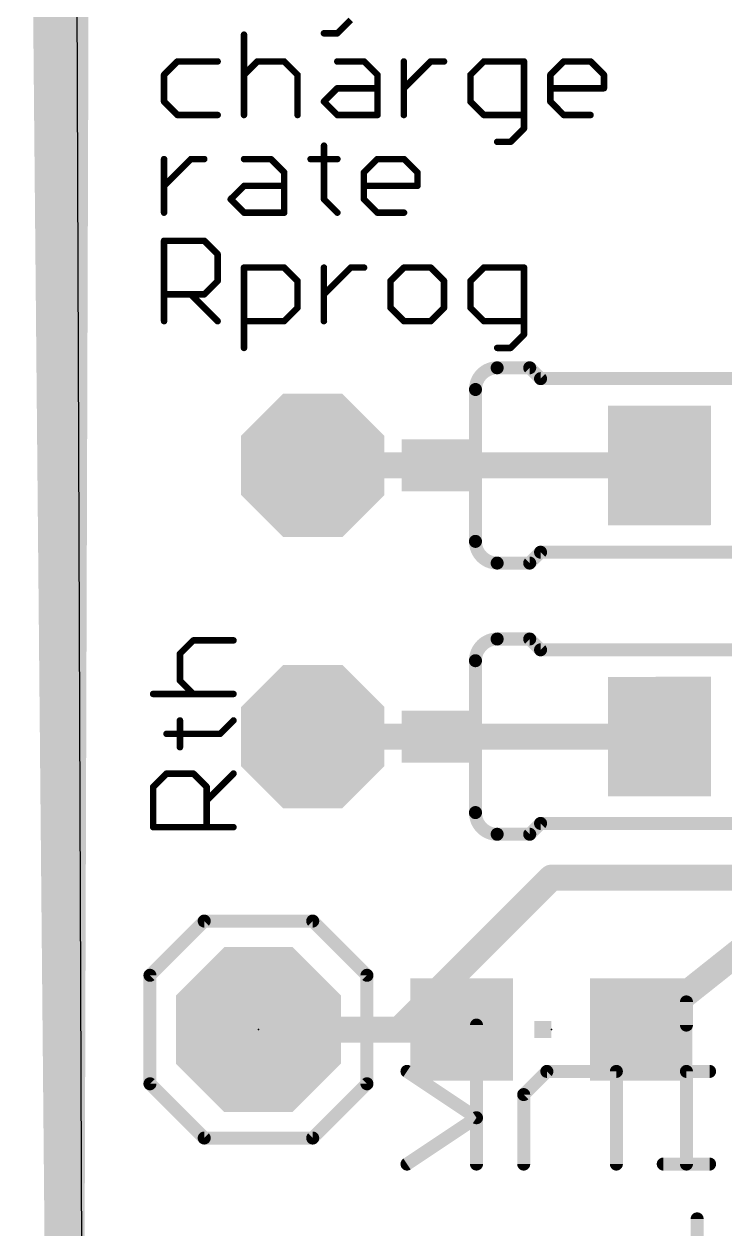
# Model space of a CAD drawing. Extents: x -0.7 to 44.7, y -0.3 to 41.4.
# Drawn here: x -0.71 to 7.49, y 15.45 to 29.55 of the extents above; entities that cross this region are included whole.
import ezdxf

# ---------------------------------------------------------------- set-up
doc = ezdxf.new("R2010")
doc.units = 0
for name, color, linetype in [('1', 12, 'CONTINUOUS'), ('16', 132, 'CONTINUOUS'), ('17', 110, 'CONTINUOUS'), ('20', 53, 'CONTINUOUS'), ('21', 40, 'CONTINUOUS'), ('22', 6, 'CONTINUOUS'), ('23', 53, 'CONTINUOUS')]:
    doc.layers.add(name, color=color, linetype=linetype)

# ---------------------------------------------------------------- blocks, each defined once
blk = doc.blocks.new('RECT')
blk.add_solid([(-0.5, -0.5), (0.5, -0.5), (-0.5, 0.5), (0.5, 0.5)])
blk = doc.blocks.new('OCTAGONP')
at = {"const_width": 0.5}
blk.add_lwpolyline([(-0.25, -0.1036), (-0.25, 0.1036), (-0.1036, 0.25), (0.1036, 0.25), (0.25, 0.1036), (0.25, -0.1036), (0.1036, -0.25), (-0.1036, -0.25), (-0.25, -0.1036), (-0.25, 0.1036)], dxfattribs=at)

msp = doc.modelspace()

# ---------------------------------------------------------------- linework, layer by layer
at = {"layer": '1'}
for points, const_width in [([(-0.254, -0.127), (-0.127, 40.386)], 0.4064), ([(3.247, 24.384), (6.647, 24.384)], 0.3048), ([(3.247, 21.209), (6.647, 21.209)], 0.3048), ([(6.511, 17.78), (7.747, 18.762)], 0.3048), ([(2.032, 17.78), (4.411, 17.78)], 0.3048)]:
    msp.add_lwpolyline(points, dxfattribs=dict(at, const_width=const_width))
at = {"layer": '1', "const_width": 0.1524}
for points in [[(3.247, 24.4602, 1), (3.247, 24.3078)], [(6.647, 24.3078, 1), (6.647, 24.4602)], [(3.247, 21.2852, 1), (3.247, 21.1328)], [(6.647, 21.1328, 1), (6.647, 21.2852)], [(2.032, 17.8562, 1), (2.032, 17.7038)], [(4.411, 17.7038, 1), (4.411, 17.8562)], [(6.4636, 17.8397, 1), (6.5584, 17.7203)]]:
    msp.add_lwpolyline(points, format="xyb", dxfattribs=at)
at = {"layer": '16'}
for points, const_width in [([(-0.127, 0), (-0.508, 41.148)], 0.4064), ([(3.683, 17.78), (5.461, 19.558)], 0.3048), ([(5.461, 19.558), (29.083, 19.558)], 0.3048), ([(2.032, 17.78), (3.683, 17.78)], 0.3048)]:
    msp.add_lwpolyline(points, dxfattribs=dict(at, const_width=const_width))
at = {"layer": '16', "const_width": 0.1524}
for points in [[(5.461, 19.6342, 1), (5.461, 19.4818)], [(5.5149, 19.5041, 1), (5.4071, 19.6119)], [(2.032, 17.8562, 1), (2.032, 17.7038)], [(3.683, 17.7038, 1), (3.683, 17.8562)], [(3.6291, 17.8339, 1), (3.7369, 17.7261)]]:
    msp.add_lwpolyline(points, format="xyb", dxfattribs=at)
at = {"layer": '20'}
msp.add_line((-0.122, 37.427), (0.005, 3.213), dxfattribs=at)
at = {"layer": '21'}
for points, const_width in [([(2.9549, 29.4426), (3.1117, 29.5993)], 0.0762), ([(2.7981, 29.4426), (2.9549, 29.4426)], 0.0762), ([(1.8626, 29.4267), (1.8626, 28.4861)], 0.0762), ([(1.0839, 29.1132), (0.9271, 28.9564)], 0.0762), ([(1.5542, 29.1132), (1.0839, 29.1132)], 0.0762), ([(1.8626, 28.9564), (2.0194, 29.1132)], 0.0762), ([(2.0194, 29.1132), (2.3329, 29.1132)], 0.0762), ([(2.3329, 29.1132), (2.4897, 28.9564)], 0.0762), ([(2.9549, 29.1132), (3.2684, 29.1132)], 0.0762), ([(3.2684, 29.1132), (3.4252, 28.9564)], 0.0762), ([(3.7337, 28.4861), (3.7337, 29.1132)], 0.0762), ([(3.7337, 28.7996), (4.0472, 29.1132)], 0.0762), ([(4.0472, 29.1132), (4.204, 29.1132)], 0.0762), ([(4.67, 29.1132), (4.5133, 28.9564)], 0.0762), ([(5.1403, 29.1132), (4.67, 29.1132)], 0.0762), ([(5.1403, 28.3293), (5.1403, 29.1132)], 0.0762), ([(5.4488, 28.9564), (5.6055, 29.1132)], 0.0762), ([(5.6055, 29.1132), (5.9191, 29.1132)], 0.0762), ([(5.9191, 29.1132), (6.0758, 28.9564)], 0.0762), ([(0.9271, 28.9564), (0.9271, 28.6429)], 0.0762), ([(2.4897, 28.9564), (2.4897, 28.4861)], 0.0762), ([(3.4252, 28.9564), (3.4252, 28.4861)], 0.0762), ([(4.5133, 28.9564), (4.5133, 28.6429)], 0.0762), ([(5.4488, 28.6429), (5.4488, 28.9564)], 0.0762), ([(6.0758, 28.9564), (6.0758, 28.7996)], 0.0762), ([(2.7981, 28.6429), (2.9549, 28.7996)], 0.0762), ([(2.9549, 28.7996), (3.4252, 28.7996)], 0.0762), ([(6.0758, 28.7996), (5.4488, 28.7996)], 0.0762), ([(0.9271, 28.6429), (1.0839, 28.4861)], 0.0762), ([(2.9549, 28.4861), (2.7981, 28.6429)], 0.0762), ([(4.5133, 28.6429), (4.67, 28.4861)], 0.0762), ([(5.6055, 28.4861), (5.4488, 28.6429)], 0.0762), ([(1.0839, 28.4861), (1.5542, 28.4861)], 0.0762), ([(3.4252, 28.4861), (2.9549, 28.4861)], 0.0762), ([(4.67, 28.4861), (5.1403, 28.4861)], 0.0762), ([(5.9191, 28.4861), (5.6055, 28.4861)], 0.0762), ([(4.9836, 28.1726), (5.1403, 28.3293)], 0.0762), ([(4.8268, 28.1726), (4.9836, 28.1726)], 0.0762), ([(2.799, 28.1269), (2.799, 27.4999)], 0.0762), ([(0.9271, 27.3431), (0.9271, 27.9702)], 0.0762), ([(0.9271, 27.6566), (1.2406, 27.9702)], 0.0762), ([(1.2406, 27.9702), (1.3974, 27.9702)], 0.0762), ([(1.8635, 27.9702), (2.177, 27.9702)], 0.0762), ([(2.177, 27.9702), (2.3338, 27.8134)], 0.0762), ([(2.6422, 27.9702), (2.9558, 27.9702)], 0.0762), ([(3.2659, 27.8134), (3.4227, 27.9702)], 0.0762), ([(3.4227, 27.9702), (3.7362, 27.9702)], 0.0762), ([(3.7362, 27.9702), (3.893, 27.8134)], 0.0762), ([(2.3338, 27.8134), (2.3338, 27.3431)], 0.0762), ([(3.2659, 27.4999), (3.2659, 27.8134)], 0.0762), ([(3.893, 27.8134), (3.893, 27.6566)], 0.0762), ([(1.7067, 27.4999), (1.8635, 27.6566)], 0.0762), ([(1.8635, 27.6566), (2.3338, 27.6566)], 0.0762), ([(3.893, 27.6566), (3.2659, 27.6566)], 0.0762), ([(1.8635, 27.3431), (1.7067, 27.4999)], 0.0762), ([(2.799, 27.4999), (2.9558, 27.3431)], 0.0762), ([(3.4227, 27.3431), (3.2659, 27.4999)], 0.0762), ([(2.3338, 27.3431), (1.8635, 27.3431)], 0.0762), ([(3.7362, 27.3431), (3.4227, 27.3431)], 0.0762), ([(0.9271, 26.0731), (0.9271, 27.0137)], 0.0762), ([(0.9271, 27.0137), (1.3974, 27.0137)], 0.0762), ([(1.3974, 27.0137), (1.5542, 26.8569)], 0.0762), ([(1.5542, 26.8569), (1.5542, 26.5434)], 0.0762), ([(1.8626, 25.7596), (1.8626, 26.7002)], 0.0762), ([(1.8626, 26.7002), (2.3329, 26.7002)], 0.0762), ([(2.3329, 26.7002), (2.4897, 26.5434)], 0.0762), ([(2.7981, 26.0731), (2.7981, 26.7002)], 0.0762), ([(2.7981, 26.3866), (3.1117, 26.7002)], 0.0762), ([(3.1117, 26.7002), (3.2684, 26.7002)], 0.0762), ([(3.7345, 26.7002), (3.5777, 26.5434)], 0.0762), ([(4.048, 26.7002), (3.7345, 26.7002)], 0.0762), ([(4.2048, 26.5434), (4.048, 26.7002)], 0.0762), ([(4.67, 26.7002), (4.5133, 26.5434)], 0.0762), ([(5.1403, 26.7002), (4.67, 26.7002)], 0.0762), ([(5.1403, 25.9163), (5.1403, 26.7002)], 0.0762), ([(1.5542, 26.5434), (1.3974, 26.3866)], 0.0762), ([(2.4897, 26.5434), (2.4897, 26.2299)], 0.0762), ([(3.5777, 26.5434), (3.5777, 26.2299)], 0.0762), ([(4.2048, 26.2299), (4.2048, 26.5434)], 0.0762), ([(4.5133, 26.5434), (4.5133, 26.2299)], 0.0762), ([(1.3974, 26.3866), (0.9271, 26.3866)], 0.0762), ([(1.2406, 26.3866), (1.5542, 26.0731)], 0.0762), ([(2.4897, 26.2299), (2.3329, 26.0731)], 0.0762), ([(3.5777, 26.2299), (3.7345, 26.0731)], 0.0762), ([(4.048, 26.0731), (4.2048, 26.2299)], 0.0762), ([(4.5133, 26.2299), (4.67, 26.0731)], 0.0762), ([(2.3329, 26.0731), (1.8626, 26.0731)], 0.0762), ([(3.7345, 26.0731), (4.048, 26.0731)], 0.0762), ([(4.67, 26.0731), (5.1403, 26.0731)], 0.0762), ([(4.9836, 25.7596), (5.1403, 25.9163)], 0.0762), ([(4.8268, 25.7596), (4.9836, 25.7596)], 0.0762), ([(4.826, 25.527), (5.207, 25.527)], 0.1524), ([(5.334, 25.4), (5.207, 25.527)], 0.1524), ([(10.16, 25.4), (5.334, 25.4)], 0.1524), ([(4.572, 23.495), (4.572, 25.273)], 0.1524), ([(5.334, 23.368), (5.207, 23.241)], 0.1524), ([(10.16, 23.368), (5.334, 23.368)], 0.1524), ([(4.826, 23.241), (5.207, 23.241)], 0.1524), ([(4.826, 22.352), (5.207, 22.352)], 0.1524), ([(5.334, 22.225), (5.207, 22.352)], 0.1524), ([(1.1128, 22.1789), (1.2696, 22.3356)], 0.0762), ([(1.2696, 22.3356), (1.7399, 22.3356)], 0.0762), ([(10.16, 22.225), (5.334, 22.225)], 0.1524), ([(1.1128, 21.8653), (1.1128, 22.1789)], 0.0762), ([(4.572, 20.32), (4.572, 22.098)], 0.1524), ([(1.2696, 21.7086), (1.1128, 21.8653)], 0.0762), ([(0.7993, 21.7086), (1.7399, 21.7086)], 0.0762), ([(1.1128, 21.0849), (1.1128, 21.3984)], 0.0762), ([(1.5831, 21.2417), (1.7399, 21.3984)], 0.0762), ([(0.9561, 21.2417), (1.5831, 21.2417)], 0.0762), ([(0.7993, 20.6197), (0.9561, 20.7765)], 0.0762), ([(0.9561, 20.7765), (1.2696, 20.7765)], 0.0762), ([(1.2696, 20.7765), (1.4264, 20.6197)], 0.0762), ([(1.4264, 20.4629), (1.7399, 20.7765)], 0.0762), ([(0.7993, 20.1494), (0.7993, 20.6197)], 0.0762), ([(1.4264, 20.6197), (1.4264, 20.1494)], 0.0762), ([(1.7399, 20.1494), (0.7993, 20.1494)], 0.0762), ([(5.334, 20.193), (5.207, 20.066)], 0.1524), ([(10.16, 20.193), (5.334, 20.193)], 0.1524), ([(4.826, 20.066), (5.207, 20.066)], 0.1524), ([(1.397, 19.05), (0.762, 18.415)], 0.1524), ([(1.397, 19.05), (2.667, 19.05)], 0.1524), ([(2.667, 19.05), (3.302, 18.415)], 0.1524), ([(0.762, 18.415), (0.762, 17.145)], 0.1524), ([(3.302, 18.415), (3.302, 17.145)], 0.1524), ([(0.762, 17.145), (1.397, 16.51)], 0.1524), ([(3.302, 17.145), (2.667, 16.51)], 0.1524), ([(2.667, 16.51), (1.397, 16.51)], 0.1524)]:
    msp.add_lwpolyline(points, dxfattribs=dict(at, const_width=const_width))
for points, const_width in [([(2.7981, 29.4616, 1), (2.7981, 29.4235)], 0.0381), ([(2.9549, 29.4235, 1), (2.9549, 29.4616)], 0.0381), ([(1.8817, 29.4267, 1), (1.8436, 29.4267)], 0.0381), ([(2.9414, 29.456, 1), (2.9684, 29.4291)], 0.0381), ([(1.0839, 29.1322, 1), (1.0839, 29.0941)], 0.0381), ([(1.0973, 29.0997, 1), (1.0704, 29.1266)], 0.0381), ([(1.5542, 29.0941, 1), (1.5542, 29.1322)], 0.0381), ([(2.0194, 29.1322, 1), (2.0194, 29.0941)], 0.0381), ([(2.0329, 29.0997, 1), (2.0059, 29.1266)], 0.0381), ([(2.3464, 29.1266, 1), (2.3194, 29.0997)], 0.0381), ([(2.3329, 29.0941, 1), (2.3329, 29.1322)], 0.0381), ([(2.9549, 29.1322, 1), (2.9549, 29.0941)], 0.0381), ([(3.2819, 29.1266, 1), (3.255, 29.0997)], 0.0381), ([(3.2684, 29.0941, 1), (3.2684, 29.1322)], 0.0381), ([(3.7527, 29.1132, 1), (3.7146, 29.1132)], 0.0381), ([(4.0472, 29.1322, 1), (4.0472, 29.0941)], 0.0381), ([(4.0607, 29.0997, 1), (4.0337, 29.1266)], 0.0381), ([(4.204, 29.0941, 1), (4.204, 29.1322)], 0.0381), ([(4.67, 29.1322, 1), (4.67, 29.0941)], 0.0381), ([(4.6835, 29.0997, 1), (4.6565, 29.1266)], 0.0381), ([(5.1594, 29.1132, 1), (5.1213, 29.1132)], 0.0381), ([(5.1403, 29.0941, 1), (5.1403, 29.1322)], 0.0381), ([(5.6055, 29.1322, 1), (5.6055, 29.0941)], 0.0381), ([(5.619, 29.0997, 1), (5.5921, 29.1266)], 0.0381), ([(5.9325, 29.1266, 1), (5.9056, 29.0997)], 0.0381), ([(5.9191, 29.0941, 1), (5.9191, 29.1322)], 0.0381), ([(0.9136, 28.9699, 1), (0.9406, 28.9429)], 0.0381), ([(0.9462, 28.9564, 1), (0.9081, 28.9564)], 0.0381), ([(1.8491, 28.9699, 1), (1.8761, 28.9429)], 0.0381), ([(2.5087, 28.9564, 1), (2.4706, 28.9564)], 0.0381), ([(2.4762, 28.9429, 1), (2.5032, 28.9699)], 0.0381), ([(3.4443, 28.9564, 1), (3.4062, 28.9564)], 0.0381), ([(3.4117, 28.9429, 1), (3.4387, 28.9699)], 0.0381), ([(4.4998, 28.9699, 1), (4.5267, 28.9429)], 0.0381), ([(4.5323, 28.9564, 1), (4.4942, 28.9564)], 0.0381), ([(5.4353, 28.9699, 1), (5.4622, 28.9429)], 0.0381), ([(5.4678, 28.9564, 1), (5.4297, 28.9564)], 0.0381), ([(6.0949, 28.9564, 1), (6.0568, 28.9564)], 0.0381), ([(6.0624, 28.9429, 1), (6.0893, 28.9699)], 0.0381), ([(2.9549, 28.8187, 1), (2.9549, 28.7806)], 0.0381), ([(2.9684, 28.7862, 1), (2.9414, 28.8131)], 0.0381), ([(3.4252, 28.7806, 1), (3.4252, 28.8187)], 0.0381), ([(3.7202, 28.8131, 1), (3.7471, 28.7862)], 0.0381), ([(5.4488, 28.8187, 1), (5.4488, 28.7806)], 0.0381), ([(6.0568, 28.7996, 1), (6.0949, 28.7996)], 0.0381), ([(6.0758, 28.7806, 1), (6.0758, 28.8187)], 0.0381), ([(0.9406, 28.6563, 1), (0.9136, 28.6294)], 0.0381), ([(0.9081, 28.6429, 1), (0.9462, 28.6429)], 0.0381), ([(2.8116, 28.6563, 1), (2.7847, 28.6294)], 0.0381), ([(2.7847, 28.6563, 1), (2.8116, 28.6294)], 0.0381), ([(4.5267, 28.6563, 1), (4.4998, 28.6294)], 0.0381), ([(4.4942, 28.6429, 1), (4.5323, 28.6429)], 0.0381), ([(5.4622, 28.6563, 1), (5.4353, 28.6294)], 0.0381), ([(5.4297, 28.6429, 1), (5.4678, 28.6429)], 0.0381), ([(1.0839, 28.5052, 1), (1.0839, 28.4671)], 0.0381), ([(1.0704, 28.4726, 1), (1.0973, 28.4996)], 0.0381), ([(1.5542, 28.4671, 1), (1.5542, 28.5052)], 0.0381), ([(1.8436, 28.4861, 1), (1.8817, 28.4861)], 0.0381), ([(2.4706, 28.4861, 1), (2.5087, 28.4861)], 0.0381), ([(2.9549, 28.5052, 1), (2.9549, 28.4671)], 0.0381), ([(2.9414, 28.4726, 1), (2.9684, 28.4996)], 0.0381), ([(3.4062, 28.4861, 1), (3.4443, 28.4861)], 0.0381), ([(3.4252, 28.4671, 1), (3.4252, 28.5052)], 0.0381), ([(3.7146, 28.4861, 1), (3.7527, 28.4861)], 0.0381), ([(4.67, 28.5052, 1), (4.67, 28.4671)], 0.0381), ([(4.6565, 28.4726, 1), (4.6835, 28.4996)], 0.0381), ([(5.1403, 28.4671, 1), (5.1403, 28.5052)], 0.0381), ([(5.6055, 28.5052, 1), (5.6055, 28.4671)], 0.0381), ([(5.5921, 28.4726, 1), (5.619, 28.4996)], 0.0381), ([(5.9191, 28.4671, 1), (5.9191, 28.5052)], 0.0381), ([(5.1538, 28.3159, 1), (5.1269, 28.3428)], 0.0381), ([(4.8268, 28.1916, 1), (4.8268, 28.1535)], 0.0381), ([(4.9836, 28.1535, 1), (4.9836, 28.1916)], 0.0381), ([(5.1213, 28.3293, 1), (5.1594, 28.3293)], 0.0381), ([(2.818, 28.1269, 1), (2.7799, 28.1269)], 0.0381), ([(4.9701, 28.186, 1), (4.997, 28.1591)], 0.0381), ([(0.9462, 27.9702, 1), (0.9081, 27.9702)], 0.0381), ([(1.2406, 27.9892, 1), (1.2406, 27.9511)], 0.0381), ([(1.2541, 27.9567, 1), (1.2272, 27.9836)], 0.0381), ([(1.3974, 27.9511, 1), (1.3974, 27.9892)], 0.0381), ([(1.8635, 27.9892, 1), (1.8635, 27.9511)], 0.0381), ([(2.1905, 27.9836, 1), (2.1635, 27.9567)], 0.0381), ([(2.177, 27.9511, 1), (2.177, 27.9892)], 0.0381), ([(2.6422, 27.9892, 1), (2.6422, 27.9511)], 0.0381), ([(2.9558, 27.9511, 1), (2.9558, 27.9892)], 0.0381), ([(3.4227, 27.9892, 1), (3.4227, 27.9511)], 0.0381), ([(3.4361, 27.9567, 1), (3.4092, 27.9836)], 0.0381), ([(3.7497, 27.9836, 1), (3.7227, 27.9567)], 0.0381), ([(3.7362, 27.9511, 1), (3.7362, 27.9892)], 0.0381), ([(2.3528, 27.8134, 1), (2.3147, 27.8134)], 0.0381), ([(2.3203, 27.7999, 1), (2.3472, 27.8269)], 0.0381), ([(3.2849, 27.8134, 1), (3.2468, 27.8134)], 0.0381), ([(3.2524, 27.8269, 1), (3.2794, 27.7999)], 0.0381), ([(3.912, 27.8134, 1), (3.8739, 27.8134)], 0.0381), ([(3.8795, 27.7999, 1), (3.9064, 27.8269)], 0.0381), ([(0.9136, 27.6701, 1), (0.9406, 27.6432)], 0.0381), ([(1.8635, 27.6757, 1), (1.8635, 27.6376)], 0.0381), ([(1.8769, 27.6432, 1), (1.85, 27.6701)], 0.0381), ([(2.3338, 27.6376, 1), (2.3338, 27.6757)], 0.0381), ([(3.2659, 27.6757, 1), (3.2659, 27.6376)], 0.0381), ([(3.8739, 27.6566, 1), (3.912, 27.6566)], 0.0381), ([(3.893, 27.6376, 1), (3.893, 27.6757)], 0.0381), ([(1.7202, 27.5133, 1), (1.6932, 27.4864)], 0.0381), ([(1.6932, 27.5133, 1), (1.7202, 27.4864)], 0.0381), ([(2.8125, 27.5133, 1), (2.7855, 27.4864)], 0.0381), ([(2.7799, 27.4999, 1), (2.818, 27.4999)], 0.0381), ([(3.2468, 27.4999, 1), (3.2849, 27.4999)], 0.0381), ([(3.2794, 27.5133, 1), (3.2524, 27.4864)], 0.0381), ([(1.8635, 27.3621, 1), (1.8635, 27.324)], 0.0381), ([(1.85, 27.3296, 1), (1.8769, 27.3566)], 0.0381), ([(2.3338, 27.324, 1), (2.3338, 27.3621)], 0.0381), ([(2.9423, 27.3296, 1), (2.9692, 27.3566)], 0.0381), ([(3.4227, 27.3621, 1), (3.4227, 27.324)], 0.0381), ([(3.4092, 27.3296, 1), (3.4361, 27.3566)], 0.0381), ([(3.7362, 27.324, 1), (3.7362, 27.3621)], 0.0381), ([(0.9081, 27.3431, 1), (0.9462, 27.3431)], 0.0381), ([(2.3147, 27.3431, 1), (2.3528, 27.3431)], 0.0381), ([(0.9271, 27.0328, 1), (0.9271, 26.9947)], 0.0381), ([(0.9462, 27.0137, 1), (0.9081, 27.0137)], 0.0381), ([(1.4109, 27.0272, 1), (1.3839, 27.0002)], 0.0381), ([(1.3974, 26.9947, 1), (1.3974, 27.0328)], 0.0381), ([(1.5732, 26.8569, 1), (1.5351, 26.8569)], 0.0381), ([(1.5407, 26.8435, 1), (1.5676, 26.8704)], 0.0381), ([(1.8817, 26.7002, 1), (1.8436, 26.7002)], 0.0381), ([(1.8626, 26.7192, 1), (1.8626, 26.6811)], 0.0381), ([(2.3464, 26.7136, 1), (2.3194, 26.6867)], 0.0381), ([(2.3329, 26.6811, 1), (2.3329, 26.7192)], 0.0381), ([(2.8172, 26.7002, 1), (2.7791, 26.7002)], 0.0381), ([(3.1117, 26.7192, 1), (3.1117, 26.6811)], 0.0381), ([(3.1251, 26.6867, 1), (3.0982, 26.7136)], 0.0381), ([(3.2684, 26.6811, 1), (3.2684, 26.7192)], 0.0381), ([(3.7345, 26.7192, 1), (3.7345, 26.6811)], 0.0381), ([(3.748, 26.6867, 1), (3.721, 26.7136)], 0.0381), ([(4.0615, 26.7136, 1), (4.0346, 26.6867)], 0.0381), ([(4.048, 26.6811, 1), (4.048, 26.7192)], 0.0381), ([(4.67, 26.7192, 1), (4.67, 26.6811)], 0.0381), ([(4.6835, 26.6867, 1), (4.6565, 26.7136)], 0.0381), ([(5.1594, 26.7002, 1), (5.1213, 26.7002)], 0.0381), ([(5.1403, 26.6811, 1), (5.1403, 26.7192)], 0.0381), ([(1.5351, 26.5434, 1), (1.5732, 26.5434)], 0.0381), ([(1.5676, 26.5299, 1), (1.5407, 26.5569)], 0.0381), ([(2.5087, 26.5434, 1), (2.4706, 26.5434)], 0.0381), ([(2.4762, 26.5299, 1), (2.5032, 26.5569)], 0.0381), ([(3.5968, 26.5434, 1), (3.5587, 26.5434)], 0.0381), ([(3.5643, 26.5569, 1), (3.5912, 26.5299)], 0.0381), ([(4.2239, 26.5434, 1), (4.1858, 26.5434)], 0.0381), ([(4.1913, 26.5299, 1), (4.2183, 26.5569)], 0.0381), ([(4.4998, 26.5569, 1), (4.5267, 26.5299)], 0.0381), ([(4.5323, 26.5434, 1), (4.4942, 26.5434)], 0.0381), ([(0.9271, 26.4057, 1), (0.9271, 26.3676)], 0.0381), ([(1.2541, 26.4001, 1), (1.2272, 26.3732)], 0.0381), ([(1.3839, 26.4001, 1), (1.4109, 26.3732)], 0.0381), ([(1.3974, 26.3676, 1), (1.3974, 26.4057)], 0.0381), ([(2.7847, 26.4001, 1), (2.8116, 26.3732)], 0.0381), ([(2.4706, 26.2299, 1), (2.5087, 26.2299)], 0.0381), ([(2.5032, 26.2164, 1), (2.4762, 26.2433)], 0.0381), ([(3.5587, 26.2299, 1), (3.5968, 26.2299)], 0.0381), ([(3.5912, 26.2433, 1), (3.5643, 26.2164)], 0.0381), ([(4.1858, 26.2299, 1), (4.2239, 26.2299)], 0.0381), ([(4.2183, 26.2164, 1), (4.1913, 26.2433)], 0.0381), ([(4.5267, 26.2433, 1), (4.4998, 26.2164)], 0.0381), ([(4.4942, 26.2299, 1), (4.5323, 26.2299)], 0.0381), ([(1.5407, 26.0596, 1), (1.5676, 26.0866)], 0.0381), ([(1.8626, 26.0922, 1), (1.8626, 26.0541)], 0.0381), ([(2.3194, 26.0866, 1), (2.3464, 26.0596)], 0.0381), ([(2.3329, 26.0541, 1), (2.3329, 26.0922)], 0.0381), ([(3.7345, 26.0922, 1), (3.7345, 26.0541)], 0.0381), ([(3.721, 26.0596, 1), (3.748, 26.0866)], 0.0381), ([(4.0346, 26.0866, 1), (4.0615, 26.0596)], 0.0381), ([(4.048, 26.0541, 1), (4.048, 26.0922)], 0.0381), ([(4.67, 26.0922, 1), (4.67, 26.0541)], 0.0381), ([(4.6565, 26.0596, 1), (4.6835, 26.0866)], 0.0381), ([(5.1403, 26.0541, 1), (5.1403, 26.0922)], 0.0381), ([(0.9081, 26.0731, 1), (0.9462, 26.0731)], 0.0381), ([(2.7791, 26.0731, 1), (2.8172, 26.0731)], 0.0381), ([(5.1538, 25.9029, 1), (5.1269, 25.9298)], 0.0381), ([(5.1213, 25.9163, 1), (5.1594, 25.9163)], 0.0381), ([(1.8436, 25.7596, 1), (1.8817, 25.7596)], 0.0381), ([(4.8268, 25.7786, 1), (4.8268, 25.7405)], 0.0381), ([(4.9701, 25.773, 1), (4.997, 25.7461)], 0.0381), ([(4.9836, 25.7405, 1), (4.9836, 25.7786)], 0.0381), ([(4.826, 25.527, 0.4142), (4.572, 25.273)], 0.1524), ([(4.826, 25.5651, 1), (4.826, 25.4889)], 0.0762), ([(4.826, 25.4889, 1), (4.826, 25.5651)], 0.0762), ([(5.2339, 25.5539, 1), (5.1801, 25.5001)], 0.0762), ([(5.207, 25.4889, 1), (5.207, 25.5651)], 0.0762), ([(5.334, 25.4381, 1), (5.334, 25.3619)], 0.0762), ([(5.3071, 25.3731, 1), (5.3609, 25.4269)], 0.0762), ([(4.6101, 25.273, 1), (4.5339, 25.273)], 0.0762), ([(4.5339, 25.273, 1), (4.6101, 25.273)], 0.0762), ([(4.572, 23.495, 0.4142), (4.826, 23.241)], 0.1524), ([(4.6101, 23.495, 1), (4.5339, 23.495)], 0.0762), ([(4.5339, 23.495, 1), (4.6101, 23.495)], 0.0762), ([(5.334, 23.4061, 1), (5.334, 23.3299)], 0.0762), ([(5.3609, 23.3411, 1), (5.3071, 23.3949)], 0.0762), ([(4.826, 23.2791, 1), (4.826, 23.2029)], 0.0762), ([(4.826, 23.2029, 1), (4.826, 23.2791)], 0.0762), ([(5.1801, 23.2679, 1), (5.2339, 23.2141)], 0.0762), ([(5.207, 23.2029, 1), (5.207, 23.2791)], 0.0762), ([(4.826, 22.352, 0.4142), (4.572, 22.098)], 0.1524), ([(4.826, 22.3901, 1), (4.826, 22.3139)], 0.0762), ([(4.826, 22.3139, 1), (4.826, 22.3901)], 0.0762), ([(5.2339, 22.3789, 1), (5.1801, 22.3251)], 0.0762), ([(5.207, 22.3139, 1), (5.207, 22.3901)], 0.0762), ([(1.2696, 22.3547, 1), (1.2696, 22.3166)], 0.0381), ([(1.2831, 22.3222, 1), (1.2561, 22.3491)], 0.0381), ([(1.7399, 22.3166, 1), (1.7399, 22.3547)], 0.0381), ([(5.334, 22.2631, 1), (5.334, 22.1869)], 0.0762), ([(5.3071, 22.1981, 1), (5.3609, 22.2519)], 0.0762), ([(1.1319, 22.1789, 1), (1.0938, 22.1789)], 0.0381), ([(1.0994, 22.1923, 1), (1.1263, 22.1654)], 0.0381), ([(4.6101, 22.098, 1), (4.5339, 22.098)], 0.0762), ([(4.5339, 22.098, 1), (4.6101, 22.098)], 0.0762), ([(1.0938, 21.8653, 1), (1.1319, 21.8653)], 0.0381), ([(1.1263, 21.8788, 1), (1.0994, 21.8519)], 0.0381), ([(0.7993, 21.7276, 1), (0.7993, 21.6895)], 0.0381), ([(1.2561, 21.6951, 1), (1.2831, 21.722)], 0.0381), ([(1.7399, 21.6895, 1), (1.7399, 21.7276)], 0.0381), ([(1.1319, 21.3984, 1), (1.0938, 21.3984)], 0.0381), ([(1.7534, 21.385, 1), (1.7264, 21.4119)], 0.0381), ([(0.9561, 21.2607, 1), (0.9561, 21.2226)], 0.0381), ([(1.5697, 21.2551, 1), (1.5966, 21.2282)], 0.0381), ([(1.5831, 21.2226, 1), (1.5831, 21.2607)], 0.0381), ([(1.0938, 21.0849, 1), (1.1319, 21.0849)], 0.0381), ([(0.9561, 20.7955, 1), (0.9561, 20.7574)], 0.0381), ([(0.9695, 20.763, 1), (0.9426, 20.7899)], 0.0381), ([(1.2831, 20.7899, 1), (1.2561, 20.763)], 0.0381), ([(1.2696, 20.7574, 1), (1.2696, 20.7955)], 0.0381), ([(1.7534, 20.763, 1), (1.7264, 20.7899)], 0.0381), ([(0.8183, 20.6197, 1), (0.7802, 20.6197)], 0.0381), ([(0.7858, 20.6332, 1), (0.8128, 20.6062)], 0.0381), ([(1.4454, 20.6197, 1), (1.4073, 20.6197)], 0.0381), ([(1.4129, 20.6062, 1), (1.4398, 20.6332)], 0.0381), ([(1.4129, 20.4764, 1), (1.4398, 20.4494)], 0.0381), ([(4.572, 20.32, 0.4142), (4.826, 20.066)], 0.1524), ([(4.6101, 20.32, 1), (4.5339, 20.32)], 0.0762), ([(4.5339, 20.32, 1), (4.6101, 20.32)], 0.0762), ([(0.7993, 20.1684, 1), (0.7993, 20.1303)], 0.0381), ([(1.7399, 20.1303, 1), (1.7399, 20.1684)], 0.0381), ([(5.334, 20.2311, 1), (5.334, 20.1549)], 0.0762), ([(5.3609, 20.1661, 1), (5.3071, 20.2199)], 0.0762), ([(0.7802, 20.1494, 1), (0.8183, 20.1494)], 0.0381), ([(1.4073, 20.1494, 1), (1.4454, 20.1494)], 0.0381), ([(4.826, 20.1041, 1), (4.826, 20.0279)], 0.0762), ([(4.826, 20.0279, 1), (4.826, 20.1041)], 0.0762), ([(5.1801, 20.0929, 1), (5.2339, 20.0391)], 0.0762), ([(5.207, 20.0279, 1), (5.207, 20.1041)], 0.0762), ([(1.397, 19.0881, 1), (1.397, 19.0119)], 0.0762), ([(1.4239, 19.0231, 1), (1.3701, 19.0769)], 0.0762), ([(2.6939, 19.0769, 1), (2.6401, 19.0231)], 0.0762), ([(2.667, 19.0119, 1), (2.667, 19.0881)], 0.0762), ([(0.8001, 18.415, 1), (0.7239, 18.415)], 0.0762), ([(0.7351, 18.4419, 1), (0.7889, 18.3881)], 0.0762), ([(3.3401, 18.415, 1), (3.2639, 18.415)], 0.0762), ([(3.2751, 18.3881, 1), (3.3289, 18.4419)], 0.0762), ([(0.7889, 17.1719, 1), (0.7351, 17.1181)], 0.0762), ([(3.3289, 17.1181, 1), (3.2751, 17.1719)], 0.0762), ([(0.7239, 17.145, 1), (0.8001, 17.145)], 0.0762), ([(3.2639, 17.145, 1), (3.3401, 17.145)], 0.0762), ([(1.397, 16.5481, 1), (1.397, 16.4719)], 0.0762), ([(1.3701, 16.4831, 1), (1.4239, 16.5369)], 0.0762), ([(2.6401, 16.5369, 1), (2.6939, 16.4831)], 0.0762), ([(2.667, 16.4719, 1), (2.667, 16.5481)], 0.0762)]:
    msp.add_lwpolyline(points, format="xyb", dxfattribs=dict(at, const_width=const_width))
at = {"layer": '22', "const_width": 0.1524}
for points in [[(7.0415, 18.1034), (7.0415, 17.8322)], [(4.5841, 16.2052), (4.5841, 17.8322)], [(4.5841, 16.7475), (3.7706, 17.2899)], [(5.4077, 17.2899), (5.1366, 17.0187)], [(6.2212, 17.2899), (5.4077, 17.2899)], [(6.2212, 16.2052), (6.2212, 17.2899)], [(7.3127, 17.2899), (7.0415, 17.2899)], [(7.0415, 17.2899), (7.0415, 16.2052)], [(5.1366, 17.0187), (5.1366, 16.2052)], [(3.7706, 16.2052), (4.5841, 16.7475)], [(7.3127, 16.2052), (6.7703, 16.2052)], [(7.1668, 15.5634), (7.1668, 14.4787)]]:
    msp.add_lwpolyline(points, dxfattribs=at)
at = {"layer": '22', "const_width": 0.0762}
for points in [[(7.0796, 18.1034, 1), (7.0034, 18.1034)], [(4.6222, 17.8322, 1), (4.546, 17.8322)], [(7.0034, 17.8322, 1), (7.0796, 17.8322)], [(3.7917, 17.3216, 1), (3.7495, 17.2582)], [(5.4077, 17.328, 1), (5.4077, 17.2518)], [(5.4347, 17.2629, 1), (5.3808, 17.3168)], [(6.2593, 17.2899, 1), (6.1831, 17.2899)], [(6.2212, 17.2518, 1), (6.2212, 17.328)], [(7.0415, 17.328, 1), (7.0415, 17.2518)], [(7.0796, 17.2899, 1), (7.0034, 17.2899)], [(7.3127, 17.2518, 1), (7.3127, 17.328)], [(5.1747, 17.0187, 1), (5.0985, 17.0187)], [(5.1096, 17.0456, 1), (5.1635, 16.9918)], [(4.6052, 16.7158, 1), (4.5629, 16.7792)], [(4.5629, 16.7158, 1), (4.6052, 16.7792)], [(3.7495, 16.2369, 1), (3.7917, 16.1735)], [(4.546, 16.2052, 1), (4.6222, 16.2052)], [(5.0985, 16.2052, 1), (5.1747, 16.2052)], [(6.1831, 16.2052, 1), (6.2593, 16.2052)], [(6.7703, 16.2433, 1), (6.7703, 16.1671)], [(7.0034, 16.2052, 1), (7.0796, 16.2052)], [(7.3127, 16.1671, 1), (7.3127, 16.2433)], [(7.2049, 15.5634, 1), (7.1287, 15.5634)]]:
    msp.add_lwpolyline(points, format="xyb", dxfattribs=at)
at = {"layer": '23'}
for p in [(2.032, 17.78), (5.461, 17.78)]:
    msp.add_point(p, dxfattribs=at)

# ---------------------------------------------------------------- block references
at = {"layer": '1', "xscale": 1.2, "yscale": 1.4}
for p in [(6.7216, 24.384), (6.7216, 21.209)]:
    msp.add_blockref('RECT', p, dxfattribs=at)
at = {"layer": '1', "xscale": 1.2, "yscale": 1.2, "rotation": 90}
for p in [(4.411, 17.78), (6.511, 17.78)]:
    msp.add_blockref('RECT', p, dxfattribs=at)
at = {"layer": '17'}
for p, xscale, yscale in [((2.667, 24.384), 1.6764, 1.6764), ((2.667, 24.384), 1.6764, 1.6764), ((2.667, 21.209), 1.6764, 1.6764), ((2.667, 21.209), 1.6764, 1.6764), ((2.032, 17.78), 1.9304, 1.9304), ((2.032, 17.78), 1.9304, 1.9304)]:
    msp.add_blockref('OCTAGONP', p, dxfattribs=dict(at, xscale=xscale, yscale=yscale))
at = {"layer": '21'}
for p, xscale, yscale in [((7.0052, 24.3855), 0.65, 1.4), ((4.1402, 24.384), 0.8636, 0.6096), ((7.0052, 21.2105), 0.65, 1.4), ((4.1402, 21.209), 0.8636, 0.6096)]:
    msp.add_blockref('RECT', p, dxfattribs=dict(at, xscale=xscale, yscale=yscale))
at = {"layer": '21', "xscale": 0.2, "yscale": 0.2, "rotation": 90}
msp.add_blockref('RECT', (5.361, 17.78), dxfattribs=at)

doc.saveas('drawing.dxf')
